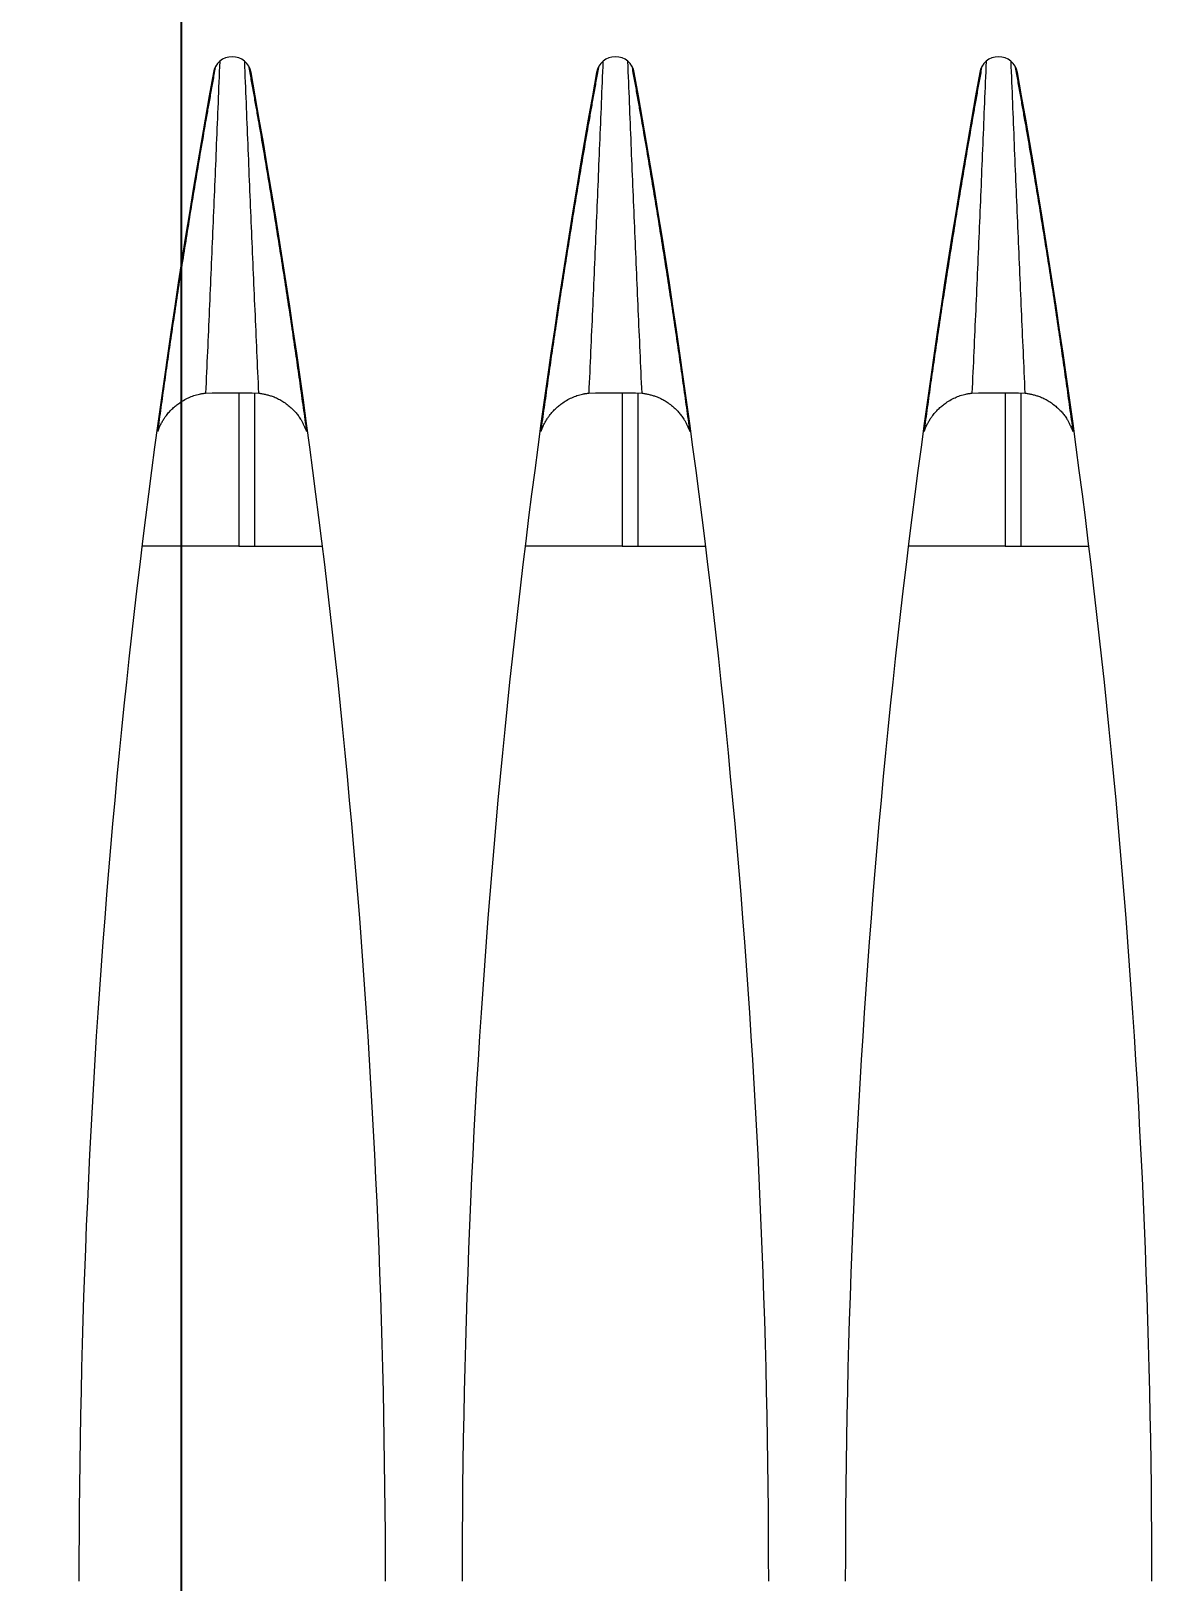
# Model space of a CAD drawing. Header units: metres. Extents: x -101133.8 to -101066.7, y -24899.3 to -24824.7.
# Drawn here: x -101102.47553 to -101102.44578, y -24841.15524 to -24841.11481 of the extents above; entities that cross this region are included whole.
import ezdxf

# ---------------------------------------------------------------- set-up
doc = ezdxf.new("R2010")
doc.units = ezdxf.units.M
doc.header["$LTSCALE"] = 0.2
doc.header["$PDSIZE"] = -5
doc.layers.add('CMT-COTATION DIVERS', color=1, linetype='Continuous')
doc.layers.add('CMT-CVC-MATERIEL', color=30, linetype='Continuous')
doc.styles.get("Standard").update_dxf_attribs({"font": 'arial.ttf'})
doc.dimstyles.get("Standard").update_dxf_attribs({"dimtxt": 0.18, "dimasz": 0.18, "dimexe": 0.18, "dimexo": 0.0625, "dimgap": 0.09, "dimtad": 0, "dimtih": 1, "dimtoh": 1, "dimdec": 4, "dimzin": 0, "dimdsep": 46, "dimtxsty": 'Standard', "dimcen": 0.09, "dimadec": 0, "dimazin": 0, "dimtfac": 1, "dimtdec": 4, "dimtofl": 0, "dimtmove": 0, "dimatfit": 3, "dimfxl": 1, "dimtolj": 1, "dimtzin": 0, "dimarcsym": 0})

# ---------------------------------------------------------------- blocks, each defined once
blk = doc.blocks.new('Cassette 600x600')
at = {"linetype": 'Continuous', "lineweight": 13}
for p, q in [((-20116.73, 242.832), (-20116.73, 245.361)), ((-20112.23, 244.73), (-20112.23, 244.764)), ((-20112.74, 243.7), (-20112.73, 243.527)), ((-20105.73, 243.702), (-20105.73, 243.736)), ((-20112.73, 242.832), (-20116.73, 242.832)), ((-20116.73, 242.832), (-20116.73, 242.421)), ((-20116.73, 242.421), (-20116.73, 240.649)), ((-20112.733, 242.421), (-20116.73, 242.421)), ((-20112.73, 242.483), (-20112.74, 242.31)), ((-20105.73, 242.274), (-20105.73, 242.308)), ((-20112.23, 241.246), (-20112.23, 241.28)), ((-20116.73, 232.832), (-20116.73, 235.361)), ((-20112.23, 234.73), (-20112.23, 234.764)), ((-20105.73, 233.702), (-20105.73, 233.736)), ((-20112.74, 233.7), (-20112.73, 233.527)), ((-20112.73, 232.832), (-20116.73, 232.832)), ((-20116.73, 232.832), (-20116.73, 232.421)), ((-20116.73, 232.421), (-20116.73, 230.649)), ((-20112.733, 232.421), (-20116.73, 232.421)), ((-20112.73, 232.483), (-20112.74, 232.31)), ((-20105.73, 232.274), (-20105.73, 232.308)), ((-20112.23, 231.246), (-20112.23, 231.28)), ((-20116.73, 222.832), (-20116.73, 225.361)), ((-20112.23, 224.73), (-20112.23, 224.764)), ((-20112.74, 223.7), (-20112.73, 223.527)), ((-20106.73, 223.87), (-20106.73, 223.907)), ((-20105.73, 223.702), (-20105.73, 223.736)), ((-20112.73, 222.832), (-20116.73, 222.832)), ((-20116.73, 222.832), (-20116.73, 222.421)), ((-20116.73, 222.421), (-20116.73, 220.649)), ((-20112.733, 222.421), (-20116.73, 222.421)), ((-20112.73, 222.483), (-20112.74, 222.31)), ((-20106.73, 222.103), (-20106.73, 222.14)), ((-20105.73, 222.274), (-20105.73, 222.308)), ((-20112.23, 221.246), (-20112.23, 221.28))]:
    blk.add_line(p, q, dxfattribs=at)
for centre, radius, start, end in [((-20143.73, 24.505), 222.5, 79.81251, 90), ((-20104.465, 243.005), 0.5, 280.1875, 79.8125), ((-20143.73, 461.505), 222.5, 270, 280.18749), ((-20143.73, 14.505), 222.5, 79.81251, 90), ((-20104.465, 233.005), 0.5, 280.1875, 79.8125), ((-20143.73, 451.505), 222.5, 270, 280.18749), ((-20143.73, 4.505), 222.5, 79.81251, 90), ((-20104.465, 223.005), 0.5, 280.1875, 79.8125), ((-20143.73, 441.505), 222.5, 270, 280.18749)]:
    blk.add_arc(centre, radius, start, end, dxfattribs=at)
for points, knots in [([(-20113.74, 244.945), (-20113.531, 244.916), (-20113.322, 244.887), (-20113.113, 244.857), (-20112.904, 244.828), (-20112.695, 244.799), (-20112.485, 244.769), (-20112.275, 244.739), (-20112.064, 244.709), (-20111.858, 244.679), (-20111.652, 244.65), (-20111.452, 244.621), (-20111.231, 244.588), (-20111.009, 244.555), (-20110.766, 244.519), (-20110.529, 244.483), (-20110.292, 244.447), (-20110.06, 244.412), (-20109.828, 244.376), (-20109.595, 244.34), (-20109.361, 244.303), (-20109.127, 244.266), (-20108.893, 244.229), (-20108.659, 244.192), (-20108.426, 244.154), (-20108.193, 244.117), (-20107.96, 244.079), (-20107.726, 244.04), (-20107.492, 244.002), (-20107.256, 243.963), (-20107.026, 243.924), (-20106.796, 243.886), (-20106.571, 243.848), (-20106.326, 243.806), (-20106.081, 243.764), (-20105.816, 243.718), (-20105.627, 243.685), (-20105.483, 243.66), (-20105.383, 243.642), (-20105.271, 243.622), (-20105.16, 243.602), (-20105.036, 243.581), (-20104.916, 243.559), (-20104.795, 243.538), (-20104.678, 243.517), (-20104.56, 243.496), (-20104.442, 243.475), (-20104.323, 243.453), (-20104.205, 243.432)], [0, 0, 0, 0, 1, 1, 1, 2, 2, 2, 3, 3, 3, 4, 4, 4, 5, 5, 5, 6, 6, 6, 7, 7, 7, 8, 8, 8, 9, 9, 9, 10, 10, 10, 11, 11, 11, 12, 12, 12, 13, 13, 13, 14, 14, 14, 15, 15, 15, 16, 16, 16, 16]), ([(-20113.74, 244.945), (-20113.732, 244.942), (-20113.724, 244.939), (-20113.717, 244.936), (-20113.709, 244.934), (-20113.701, 244.931), (-20113.693, 244.928), (-20113.685, 244.925), (-20113.677, 244.921), (-20113.669, 244.918), (-20113.662, 244.916), (-20113.655, 244.913), (-20113.646, 244.909), (-20113.623, 244.9), (-20113.589, 244.884), (-20113.558, 244.869), (-20113.528, 244.854), (-20113.502, 244.84), (-20113.475, 244.824), (-20113.448, 244.808), (-20113.421, 244.791), (-20113.397, 244.775), (-20113.372, 244.759), (-20113.351, 244.744), (-20113.322, 244.722), (-20113.294, 244.7), (-20113.258, 244.67), (-20113.226, 244.642), (-20113.194, 244.614), (-20113.167, 244.586), (-20113.139, 244.557), (-20113.112, 244.528), (-20113.085, 244.497), (-20113.061, 244.468), (-20113.038, 244.439), (-20113.018, 244.412), (-20112.992, 244.375), (-20112.967, 244.338), (-20112.937, 244.29), (-20112.911, 244.244), (-20112.886, 244.197), (-20112.865, 244.153), (-20112.846, 244.109), (-20112.827, 244.064), (-20112.811, 244.02), (-20112.796, 243.971), (-20112.781, 243.922), (-20112.768, 243.868), (-20112.761, 243.833), (-20112.759, 243.82), (-20112.757, 243.81), (-20112.755, 243.799), (-20112.753, 243.789), (-20112.751, 243.777), (-20112.75, 243.766), (-20112.748, 243.755), (-20112.746, 243.744), (-20112.745, 243.733), (-20112.743, 243.722), (-20112.741, 243.711), (-20112.74, 243.7)], [0, 0, 0, 0, 1, 1, 1, 2, 2, 2, 3, 3, 3, 4, 4, 4, 5, 5, 5, 6, 6, 6, 7, 7, 7, 8, 8, 8, 9, 9, 9, 10, 10, 10, 11, 11, 11, 12, 12, 12, 13, 13, 13, 14, 14, 14, 15, 15, 15, 16, 16, 16, 17, 17, 17, 18, 18, 18, 19, 19, 19, 20, 20, 20, 20]), ([(-20104.086, 243.331), (-20104.446, 243.346), (-20104.806, 243.36), (-20105.166, 243.375), (-20105.527, 243.39), (-20105.887, 243.404), (-20106.247, 243.419), (-20106.608, 243.434), (-20106.968, 243.449), (-20107.328, 243.464), (-20107.688, 243.479), (-20108.049, 243.494), (-20108.409, 243.509), (-20108.77, 243.524), (-20109.131, 243.54), (-20109.492, 243.556), (-20109.853, 243.571), (-20110.213, 243.587), (-20110.574, 243.603), (-20110.935, 243.619), (-20111.296, 243.635), (-20111.657, 243.651), (-20112.018, 243.668), (-20112.379, 243.684), (-20112.74, 243.7)], [0, 0, 0, 0, 1, 1, 1, 2, 2, 2, 3, 3, 3, 4, 4, 4, 5, 5, 5, 6, 6, 6, 7, 7, 7, 8, 8, 8, 8]), ([(-20112.73, 243.527), (-20112.73, 243.507), (-20112.73, 243.487), (-20112.73, 243.466), (-20112.73, 243.446), (-20112.73, 243.425), (-20112.73, 243.404), (-20112.73, 243.383), (-20112.73, 243.363), (-20112.73, 243.341), (-20112.73, 243.32), (-20112.73, 243.299), (-20112.73, 243.277), (-20112.73, 243.255), (-20112.73, 243.233), (-20112.73, 243.211), (-20112.73, 243.189), (-20112.73, 243.166), (-20112.73, 243.143), (-20112.73, 243.121), (-20112.73, 243.098), (-20112.73, 243.075), (-20112.73, 243.052), (-20112.73, 243.029), (-20112.73, 243.006), (-20112.73, 242.983), (-20112.73, 242.96), (-20112.73, 242.937), (-20112.73, 242.914), (-20112.73, 242.891), (-20112.73, 242.868), (-20112.73, 242.845), (-20112.73, 242.823), (-20112.73, 242.8), (-20112.73, 242.778), (-20112.73, 242.756), (-20112.73, 242.734), (-20112.73, 242.712), (-20112.73, 242.691), (-20112.73, 242.67), (-20112.73, 242.648), (-20112.73, 242.627), (-20112.73, 242.607), (-20112.73, 242.586), (-20112.73, 242.565), (-20112.73, 242.544), (-20112.73, 242.524), (-20112.73, 242.503), (-20112.73, 242.483)], [0, 0, 0, 0, 1, 1, 1, 2, 2, 2, 3, 3, 3, 4, 4, 4, 5, 5, 5, 6, 6, 6, 7, 7, 7, 8, 8, 8, 9, 9, 9, 10, 10, 10, 11, 11, 11, 12, 12, 12, 13, 13, 13, 14, 14, 14, 15, 15, 15, 16, 16, 16, 16]), ([(-20112.74, 242.31), (-20112.379, 242.327), (-20112.018, 242.343), (-20111.657, 242.359), (-20111.296, 242.375), (-20110.935, 242.391), (-20110.574, 242.407), (-20110.213, 242.423), (-20109.853, 242.439), (-20109.492, 242.454), (-20109.131, 242.47), (-20108.77, 242.486), (-20108.409, 242.501), (-20108.049, 242.516), (-20107.688, 242.532), (-20107.328, 242.547), (-20106.968, 242.562), (-20106.608, 242.577), (-20106.247, 242.591), (-20105.887, 242.606), (-20105.527, 242.621), (-20105.166, 242.635), (-20104.806, 242.65), (-20104.446, 242.664), (-20104.086, 242.679)], [0, 0, 0, 0, 1, 1, 1, 2, 2, 2, 3, 3, 3, 4, 4, 4, 5, 5, 5, 6, 6, 6, 7, 7, 7, 8, 8, 8, 8]), ([(-20104.205, 242.578), (-20104.323, 242.557), (-20104.442, 242.536), (-20104.56, 242.515), (-20104.678, 242.493), (-20104.795, 242.473), (-20104.916, 242.451), (-20105.036, 242.43), (-20105.16, 242.408), (-20105.271, 242.388), (-20105.383, 242.368), (-20105.483, 242.351), (-20105.627, 242.325), (-20105.816, 242.292), (-20106.081, 242.246), (-20106.326, 242.204), (-20106.571, 242.163), (-20106.796, 242.125), (-20107.026, 242.086), (-20107.256, 242.048), (-20107.492, 242.008), (-20107.726, 241.97), (-20107.96, 241.931), (-20108.193, 241.894), (-20108.426, 241.856), (-20108.659, 241.818), (-20108.893, 241.781), (-20109.127, 241.744), (-20109.361, 241.707), (-20109.595, 241.67), (-20109.828, 241.634), (-20110.06, 241.598), (-20110.292, 241.563), (-20110.529, 241.527), (-20110.766, 241.491), (-20111.009, 241.455), (-20111.231, 241.422), (-20111.452, 241.39), (-20111.652, 241.361), (-20111.858, 241.331), (-20112.064, 241.301), (-20112.275, 241.271), (-20112.485, 241.241), (-20112.695, 241.212), (-20112.904, 241.182), (-20113.113, 241.153), (-20113.322, 241.124), (-20113.531, 241.094), (-20113.74, 241.065)], [0, 0, 0, 0, 1, 1, 1, 2, 2, 2, 3, 3, 3, 4, 4, 4, 5, 5, 5, 6, 6, 6, 7, 7, 7, 8, 8, 8, 9, 9, 9, 10, 10, 10, 11, 11, 11, 12, 12, 12, 13, 13, 13, 14, 14, 14, 15, 15, 15, 16, 16, 16, 16]), ([(-20112.74, 242.31), (-20112.746, 242.279), (-20112.752, 242.248), (-20112.758, 242.217), (-20112.764, 242.186), (-20112.77, 242.155), (-20112.778, 242.124), (-20112.785, 242.093), (-20112.793, 242.061), (-20112.802, 242.031), (-20112.81, 242.001), (-20112.819, 241.974), (-20112.832, 241.939), (-20112.845, 241.904), (-20112.862, 241.862), (-20112.882, 241.823), (-20112.901, 241.783), (-20112.921, 241.746), (-20112.944, 241.709), (-20112.966, 241.672), (-20112.991, 241.635), (-20113.019, 241.598), (-20113.047, 241.56), (-20113.079, 241.521), (-20113.106, 241.49), (-20113.132, 241.459), (-20113.154, 241.437), (-20113.178, 241.412), (-20113.202, 241.388), (-20113.23, 241.363), (-20113.257, 241.339), (-20113.285, 241.315), (-20113.313, 241.293), (-20113.344, 241.27), (-20113.376, 241.248), (-20113.411, 241.225), (-20113.439, 241.208), (-20113.467, 241.192), (-20113.487, 241.181), (-20113.511, 241.169), (-20113.534, 241.157), (-20113.56, 241.145), (-20113.585, 241.133), (-20113.611, 241.121), (-20113.637, 241.11), (-20113.662, 241.098), (-20113.688, 241.087), (-20113.714, 241.076), (-20113.74, 241.065)], [0, 0, 0, 0, 1, 1, 1, 2, 2, 2, 3, 3, 3, 4, 4, 4, 5, 5, 5, 6, 6, 6, 7, 7, 7, 8, 8, 8, 9, 9, 9, 10, 10, 10, 11, 11, 11, 12, 12, 12, 13, 13, 13, 14, 14, 14, 15, 15, 15, 16, 16, 16, 16]), ([(-20113.74, 234.945), (-20113.732, 234.942), (-20113.724, 234.939), (-20113.717, 234.936), (-20113.709, 234.934), (-20113.701, 234.931), (-20113.693, 234.928), (-20113.685, 234.925), (-20113.677, 234.921), (-20113.669, 234.918), (-20113.662, 234.916), (-20113.655, 234.913), (-20113.646, 234.909), (-20113.623, 234.9), (-20113.589, 234.884), (-20113.558, 234.869), (-20113.528, 234.854), (-20113.502, 234.84), (-20113.475, 234.824), (-20113.448, 234.808), (-20113.421, 234.791), (-20113.397, 234.775), (-20113.372, 234.759), (-20113.351, 234.744), (-20113.322, 234.722), (-20113.294, 234.7), (-20113.258, 234.67), (-20113.226, 234.642), (-20113.194, 234.614), (-20113.167, 234.586), (-20113.139, 234.557), (-20113.112, 234.528), (-20113.085, 234.497), (-20113.061, 234.468), (-20113.038, 234.439), (-20113.018, 234.412), (-20112.992, 234.375), (-20112.967, 234.338), (-20112.937, 234.29), (-20112.911, 234.244), (-20112.886, 234.197), (-20112.865, 234.153), (-20112.846, 234.109), (-20112.827, 234.064), (-20112.811, 234.02), (-20112.796, 233.971), (-20112.781, 233.922), (-20112.768, 233.868), (-20112.761, 233.833), (-20112.759, 233.82), (-20112.757, 233.81), (-20112.755, 233.799), (-20112.753, 233.789), (-20112.751, 233.777), (-20112.75, 233.766), (-20112.748, 233.755), (-20112.746, 233.744), (-20112.745, 233.733), (-20112.743, 233.722), (-20112.741, 233.711), (-20112.74, 233.7)], [0, 0, 0, 0, 1, 1, 1, 2, 2, 2, 3, 3, 3, 4, 4, 4, 5, 5, 5, 6, 6, 6, 7, 7, 7, 8, 8, 8, 9, 9, 9, 10, 10, 10, 11, 11, 11, 12, 12, 12, 13, 13, 13, 14, 14, 14, 15, 15, 15, 16, 16, 16, 17, 17, 17, 18, 18, 18, 19, 19, 19, 20, 20, 20, 20]), ([(-20113.74, 234.945), (-20113.531, 234.916), (-20113.322, 234.887), (-20113.113, 234.857), (-20112.904, 234.828), (-20112.695, 234.799), (-20112.485, 234.769), (-20112.275, 234.739), (-20112.064, 234.709), (-20111.858, 234.679), (-20111.652, 234.65), (-20111.452, 234.621), (-20111.231, 234.588), (-20111.009, 234.555), (-20110.766, 234.519), (-20110.529, 234.483), (-20110.292, 234.447), (-20110.06, 234.412), (-20109.828, 234.376), (-20109.595, 234.34), (-20109.361, 234.303), (-20109.127, 234.266), (-20108.893, 234.229), (-20108.659, 234.192), (-20108.426, 234.154), (-20108.193, 234.117), (-20107.96, 234.079), (-20107.726, 234.04), (-20107.492, 234.002), (-20107.256, 233.963), (-20107.026, 233.924), (-20106.796, 233.886), (-20106.571, 233.848), (-20106.326, 233.806), (-20106.081, 233.764), (-20105.816, 233.718), (-20105.627, 233.685), (-20105.483, 233.66), (-20105.383, 233.642), (-20105.271, 233.622), (-20105.16, 233.602), (-20105.036, 233.581), (-20104.916, 233.559), (-20104.795, 233.538), (-20104.678, 233.517), (-20104.56, 233.496), (-20104.442, 233.475), (-20104.323, 233.453), (-20104.205, 233.432)], [0, 0, 0, 0, 1, 1, 1, 2, 2, 2, 3, 3, 3, 4, 4, 4, 5, 5, 5, 6, 6, 6, 7, 7, 7, 8, 8, 8, 9, 9, 9, 10, 10, 10, 11, 11, 11, 12, 12, 12, 13, 13, 13, 14, 14, 14, 15, 15, 15, 16, 16, 16, 16]), ([(-20104.086, 233.331), (-20104.446, 233.346), (-20104.806, 233.36), (-20105.166, 233.375), (-20105.527, 233.39), (-20105.887, 233.404), (-20106.247, 233.419), (-20106.608, 233.434), (-20106.968, 233.449), (-20107.328, 233.464), (-20107.688, 233.479), (-20108.049, 233.494), (-20108.409, 233.509), (-20108.77, 233.524), (-20109.131, 233.54), (-20109.492, 233.556), (-20109.853, 233.571), (-20110.213, 233.587), (-20110.574, 233.603), (-20110.935, 233.619), (-20111.296, 233.635), (-20111.657, 233.651), (-20112.018, 233.668), (-20112.379, 233.684), (-20112.74, 233.7)], [0, 0, 0, 0, 1, 1, 1, 2, 2, 2, 3, 3, 3, 4, 4, 4, 5, 5, 5, 6, 6, 6, 7, 7, 7, 8, 8, 8, 8]), ([(-20112.73, 233.527), (-20112.73, 233.507), (-20112.73, 233.487), (-20112.73, 233.466), (-20112.73, 233.446), (-20112.73, 233.425), (-20112.73, 233.404), (-20112.73, 233.383), (-20112.73, 233.363), (-20112.73, 233.341), (-20112.73, 233.32), (-20112.73, 233.299), (-20112.73, 233.277), (-20112.73, 233.255), (-20112.73, 233.233), (-20112.73, 233.211), (-20112.73, 233.189), (-20112.73, 233.166), (-20112.73, 233.143), (-20112.73, 233.121), (-20112.73, 233.098), (-20112.73, 233.075), (-20112.73, 233.052), (-20112.73, 233.029), (-20112.73, 233.006), (-20112.73, 232.983), (-20112.73, 232.96), (-20112.73, 232.937), (-20112.73, 232.914), (-20112.73, 232.891), (-20112.73, 232.868), (-20112.73, 232.845), (-20112.73, 232.823), (-20112.73, 232.8), (-20112.73, 232.778), (-20112.73, 232.756), (-20112.73, 232.734), (-20112.73, 232.712), (-20112.73, 232.691), (-20112.73, 232.67), (-20112.73, 232.648), (-20112.73, 232.627), (-20112.73, 232.607), (-20112.73, 232.586), (-20112.73, 232.565), (-20112.73, 232.544), (-20112.73, 232.524), (-20112.73, 232.503), (-20112.73, 232.483)], [0, 0, 0, 0, 1, 1, 1, 2, 2, 2, 3, 3, 3, 4, 4, 4, 5, 5, 5, 6, 6, 6, 7, 7, 7, 8, 8, 8, 9, 9, 9, 10, 10, 10, 11, 11, 11, 12, 12, 12, 13, 13, 13, 14, 14, 14, 15, 15, 15, 16, 16, 16, 16]), ([(-20104.205, 232.578), (-20104.323, 232.557), (-20104.442, 232.536), (-20104.56, 232.515), (-20104.678, 232.493), (-20104.795, 232.473), (-20104.916, 232.451), (-20105.036, 232.43), (-20105.16, 232.408), (-20105.271, 232.388), (-20105.383, 232.368), (-20105.483, 232.351), (-20105.627, 232.325), (-20105.816, 232.292), (-20106.081, 232.246), (-20106.326, 232.204), (-20106.571, 232.163), (-20106.796, 232.125), (-20107.026, 232.086), (-20107.256, 232.048), (-20107.492, 232.008), (-20107.726, 231.97), (-20107.96, 231.931), (-20108.193, 231.894), (-20108.426, 231.856), (-20108.659, 231.818), (-20108.893, 231.781), (-20109.127, 231.744), (-20109.361, 231.707), (-20109.595, 231.67), (-20109.828, 231.634), (-20110.06, 231.598), (-20110.292, 231.563), (-20110.529, 231.527), (-20110.766, 231.491), (-20111.009, 231.455), (-20111.231, 231.422), (-20111.452, 231.39), (-20111.652, 231.361), (-20111.858, 231.331), (-20112.064, 231.301), (-20112.275, 231.271), (-20112.485, 231.241), (-20112.695, 231.212), (-20112.904, 231.182), (-20113.113, 231.153), (-20113.322, 231.124), (-20113.531, 231.094), (-20113.74, 231.065)], [0, 0, 0, 0, 1, 1, 1, 2, 2, 2, 3, 3, 3, 4, 4, 4, 5, 5, 5, 6, 6, 6, 7, 7, 7, 8, 8, 8, 9, 9, 9, 10, 10, 10, 11, 11, 11, 12, 12, 12, 13, 13, 13, 14, 14, 14, 15, 15, 15, 16, 16, 16, 16]), ([(-20112.74, 232.31), (-20112.379, 232.327), (-20112.018, 232.343), (-20111.657, 232.359), (-20111.296, 232.375), (-20110.935, 232.391), (-20110.574, 232.407), (-20110.213, 232.423), (-20109.853, 232.439), (-20109.492, 232.454), (-20109.131, 232.47), (-20108.77, 232.486), (-20108.409, 232.501), (-20108.049, 232.516), (-20107.688, 232.532), (-20107.328, 232.547), (-20106.968, 232.562), (-20106.608, 232.577), (-20106.247, 232.591), (-20105.887, 232.606), (-20105.527, 232.621), (-20105.166, 232.635), (-20104.806, 232.65), (-20104.446, 232.664), (-20104.086, 232.679)], [0, 0, 0, 0, 1, 1, 1, 2, 2, 2, 3, 3, 3, 4, 4, 4, 5, 5, 5, 6, 6, 6, 7, 7, 7, 8, 8, 8, 8]), ([(-20112.74, 232.31), (-20112.746, 232.279), (-20112.752, 232.248), (-20112.758, 232.217), (-20112.764, 232.186), (-20112.77, 232.155), (-20112.778, 232.124), (-20112.785, 232.093), (-20112.793, 232.061), (-20112.802, 232.031), (-20112.81, 232.001), (-20112.819, 231.974), (-20112.832, 231.939), (-20112.845, 231.904), (-20112.862, 231.862), (-20112.882, 231.823), (-20112.901, 231.783), (-20112.921, 231.746), (-20112.944, 231.709), (-20112.966, 231.672), (-20112.991, 231.635), (-20113.019, 231.598), (-20113.047, 231.56), (-20113.079, 231.521), (-20113.106, 231.49), (-20113.132, 231.459), (-20113.154, 231.437), (-20113.178, 231.412), (-20113.202, 231.388), (-20113.23, 231.363), (-20113.257, 231.339), (-20113.285, 231.315), (-20113.313, 231.293), (-20113.344, 231.27), (-20113.376, 231.248), (-20113.411, 231.225), (-20113.439, 231.208), (-20113.467, 231.192), (-20113.487, 231.181), (-20113.511, 231.169), (-20113.534, 231.157), (-20113.56, 231.145), (-20113.585, 231.133), (-20113.611, 231.121), (-20113.637, 231.11), (-20113.662, 231.098), (-20113.688, 231.087), (-20113.714, 231.076), (-20113.74, 231.065)], [0, 0, 0, 0, 1, 1, 1, 2, 2, 2, 3, 3, 3, 4, 4, 4, 5, 5, 5, 6, 6, 6, 7, 7, 7, 8, 8, 8, 9, 9, 9, 10, 10, 10, 11, 11, 11, 12, 12, 12, 13, 13, 13, 14, 14, 14, 15, 15, 15, 16, 16, 16, 16]), ([(-20113.74, 224.945), (-20113.732, 224.942), (-20113.724, 224.939), (-20113.717, 224.936), (-20113.709, 224.934), (-20113.701, 224.931), (-20113.693, 224.928), (-20113.685, 224.925), (-20113.677, 224.921), (-20113.669, 224.918), (-20113.662, 224.916), (-20113.655, 224.913), (-20113.646, 224.909), (-20113.623, 224.9), (-20113.589, 224.884), (-20113.558, 224.869), (-20113.528, 224.854), (-20113.502, 224.84), (-20113.475, 224.824), (-20113.448, 224.808), (-20113.421, 224.791), (-20113.397, 224.775), (-20113.372, 224.759), (-20113.351, 224.744), (-20113.322, 224.722), (-20113.294, 224.7), (-20113.258, 224.67), (-20113.226, 224.642), (-20113.194, 224.614), (-20113.167, 224.586), (-20113.139, 224.557), (-20113.112, 224.528), (-20113.085, 224.497), (-20113.061, 224.468), (-20113.038, 224.439), (-20113.018, 224.412), (-20112.992, 224.375), (-20112.967, 224.338), (-20112.937, 224.29), (-20112.911, 224.244), (-20112.886, 224.197), (-20112.865, 224.153), (-20112.846, 224.109), (-20112.827, 224.064), (-20112.811, 224.02), (-20112.796, 223.971), (-20112.781, 223.922), (-20112.768, 223.868), (-20112.761, 223.833), (-20112.759, 223.82), (-20112.757, 223.81), (-20112.755, 223.799), (-20112.753, 223.789), (-20112.751, 223.777), (-20112.75, 223.766), (-20112.748, 223.755), (-20112.746, 223.744), (-20112.745, 223.733), (-20112.743, 223.722), (-20112.741, 223.711), (-20112.74, 223.7)], [0, 0, 0, 0, 1, 1, 1, 2, 2, 2, 3, 3, 3, 4, 4, 4, 5, 5, 5, 6, 6, 6, 7, 7, 7, 8, 8, 8, 9, 9, 9, 10, 10, 10, 11, 11, 11, 12, 12, 12, 13, 13, 13, 14, 14, 14, 15, 15, 15, 16, 16, 16, 17, 17, 17, 18, 18, 18, 19, 19, 19, 20, 20, 20, 20]), ([(-20113.74, 224.945), (-20113.531, 224.916), (-20113.322, 224.887), (-20113.113, 224.857), (-20112.904, 224.828), (-20112.695, 224.799), (-20112.485, 224.769), (-20112.275, 224.739), (-20112.064, 224.709), (-20111.858, 224.679), (-20111.652, 224.65), (-20111.452, 224.621), (-20111.231, 224.588), (-20111.009, 224.555), (-20110.766, 224.519), (-20110.529, 224.483), (-20110.292, 224.447), (-20110.06, 224.412), (-20109.828, 224.376), (-20109.595, 224.34), (-20109.361, 224.303), (-20109.127, 224.266), (-20108.893, 224.229), (-20108.659, 224.192), (-20108.426, 224.154), (-20108.193, 224.117), (-20107.96, 224.079), (-20107.726, 224.04), (-20107.492, 224.002), (-20107.256, 223.963), (-20107.026, 223.924), (-20106.796, 223.886), (-20106.571, 223.848), (-20106.326, 223.806), (-20106.081, 223.764), (-20105.816, 223.718), (-20105.627, 223.685), (-20105.483, 223.66), (-20105.383, 223.642), (-20105.271, 223.622), (-20105.16, 223.602), (-20105.036, 223.581), (-20104.916, 223.559), (-20104.795, 223.538), (-20104.678, 223.517), (-20104.56, 223.496), (-20104.442, 223.475), (-20104.323, 223.453), (-20104.205, 223.432)], [0, 0, 0, 0, 1, 1, 1, 2, 2, 2, 3, 3, 3, 4, 4, 4, 5, 5, 5, 6, 6, 6, 7, 7, 7, 8, 8, 8, 9, 9, 9, 10, 10, 10, 11, 11, 11, 12, 12, 12, 13, 13, 13, 14, 14, 14, 15, 15, 15, 16, 16, 16, 16]), ([(-20104.086, 223.331), (-20104.446, 223.346), (-20104.806, 223.36), (-20105.166, 223.375), (-20105.527, 223.39), (-20105.887, 223.404), (-20106.247, 223.419), (-20106.608, 223.434), (-20106.968, 223.449), (-20107.328, 223.464), (-20107.688, 223.479), (-20108.049, 223.494), (-20108.409, 223.509), (-20108.77, 223.524), (-20109.131, 223.54), (-20109.492, 223.556), (-20109.853, 223.571), (-20110.213, 223.587), (-20110.574, 223.603), (-20110.935, 223.619), (-20111.296, 223.635), (-20111.657, 223.651), (-20112.018, 223.668), (-20112.379, 223.684), (-20112.74, 223.7)], [0, 0, 0, 0, 1, 1, 1, 2, 2, 2, 3, 3, 3, 4, 4, 4, 5, 5, 5, 6, 6, 6, 7, 7, 7, 8, 8, 8, 8]), ([(-20112.73, 223.527), (-20112.73, 223.507), (-20112.73, 223.487), (-20112.73, 223.466), (-20112.73, 223.446), (-20112.73, 223.425), (-20112.73, 223.404), (-20112.73, 223.383), (-20112.73, 223.363), (-20112.73, 223.341), (-20112.73, 223.32), (-20112.73, 223.299), (-20112.73, 223.277), (-20112.73, 223.255), (-20112.73, 223.233), (-20112.73, 223.211), (-20112.73, 223.189), (-20112.73, 223.166), (-20112.73, 223.143), (-20112.73, 223.121), (-20112.73, 223.098), (-20112.73, 223.075), (-20112.73, 223.052), (-20112.73, 223.029), (-20112.73, 223.006), (-20112.73, 222.983), (-20112.73, 222.96), (-20112.73, 222.937), (-20112.73, 222.914), (-20112.73, 222.891), (-20112.73, 222.868), (-20112.73, 222.845), (-20112.73, 222.823), (-20112.73, 222.8), (-20112.73, 222.778), (-20112.73, 222.756), (-20112.73, 222.734), (-20112.73, 222.712), (-20112.73, 222.691), (-20112.73, 222.67), (-20112.73, 222.648), (-20112.73, 222.627), (-20112.73, 222.607), (-20112.73, 222.586), (-20112.73, 222.565), (-20112.73, 222.544), (-20112.73, 222.524), (-20112.73, 222.503), (-20112.73, 222.483)], [0, 0, 0, 0, 1, 1, 1, 2, 2, 2, 3, 3, 3, 4, 4, 4, 5, 5, 5, 6, 6, 6, 7, 7, 7, 8, 8, 8, 9, 9, 9, 10, 10, 10, 11, 11, 11, 12, 12, 12, 13, 13, 13, 14, 14, 14, 15, 15, 15, 16, 16, 16, 16]), ([(-20104.205, 222.578), (-20104.323, 222.557), (-20104.442, 222.536), (-20104.56, 222.515), (-20104.678, 222.493), (-20104.795, 222.473), (-20104.916, 222.451), (-20105.036, 222.43), (-20105.16, 222.408), (-20105.271, 222.388), (-20105.383, 222.368), (-20105.483, 222.351), (-20105.627, 222.325), (-20105.816, 222.292), (-20106.081, 222.246), (-20106.326, 222.204), (-20106.571, 222.163), (-20106.796, 222.125), (-20107.026, 222.086), (-20107.256, 222.048), (-20107.492, 222.008), (-20107.726, 221.97), (-20107.96, 221.931), (-20108.193, 221.894), (-20108.426, 221.856), (-20108.659, 221.818), (-20108.893, 221.781), (-20109.127, 221.744), (-20109.361, 221.707), (-20109.595, 221.67), (-20109.828, 221.634), (-20110.06, 221.598), (-20110.292, 221.563), (-20110.529, 221.527), (-20110.766, 221.491), (-20111.009, 221.455), (-20111.231, 221.422), (-20111.452, 221.39), (-20111.652, 221.361), (-20111.858, 221.331), (-20112.064, 221.301), (-20112.275, 221.271), (-20112.485, 221.241), (-20112.695, 221.212), (-20112.904, 221.182), (-20113.113, 221.153), (-20113.322, 221.124), (-20113.531, 221.094), (-20113.74, 221.065)], [0, 0, 0, 0, 1, 1, 1, 2, 2, 2, 3, 3, 3, 4, 4, 4, 5, 5, 5, 6, 6, 6, 7, 7, 7, 8, 8, 8, 9, 9, 9, 10, 10, 10, 11, 11, 11, 12, 12, 12, 13, 13, 13, 14, 14, 14, 15, 15, 15, 16, 16, 16, 16]), ([(-20112.74, 222.31), (-20112.379, 222.327), (-20112.018, 222.343), (-20111.657, 222.359), (-20111.296, 222.375), (-20110.935, 222.391), (-20110.574, 222.407), (-20110.213, 222.423), (-20109.853, 222.439), (-20109.492, 222.454), (-20109.131, 222.47), (-20108.77, 222.486), (-20108.409, 222.501), (-20108.049, 222.516), (-20107.688, 222.532), (-20107.328, 222.547), (-20106.968, 222.562), (-20106.608, 222.577), (-20106.247, 222.591), (-20105.887, 222.606), (-20105.527, 222.621), (-20105.166, 222.635), (-20104.806, 222.65), (-20104.446, 222.664), (-20104.086, 222.679)], [0, 0, 0, 0, 1, 1, 1, 2, 2, 2, 3, 3, 3, 4, 4, 4, 5, 5, 5, 6, 6, 6, 7, 7, 7, 8, 8, 8, 8]), ([(-20112.74, 222.31), (-20112.746, 222.279), (-20112.752, 222.248), (-20112.758, 222.217), (-20112.764, 222.186), (-20112.77, 222.155), (-20112.778, 222.124), (-20112.785, 222.093), (-20112.793, 222.061), (-20112.802, 222.031), (-20112.81, 222.001), (-20112.819, 221.974), (-20112.832, 221.939), (-20112.845, 221.904), (-20112.862, 221.862), (-20112.882, 221.823), (-20112.901, 221.783), (-20112.921, 221.746), (-20112.944, 221.709), (-20112.966, 221.672), (-20112.991, 221.635), (-20113.019, 221.598), (-20113.047, 221.56), (-20113.079, 221.521), (-20113.106, 221.49), (-20113.132, 221.459), (-20113.154, 221.437), (-20113.178, 221.412), (-20113.202, 221.388), (-20113.23, 221.363), (-20113.257, 221.339), (-20113.285, 221.315), (-20113.313, 221.293), (-20113.344, 221.27), (-20113.376, 221.248), (-20113.411, 221.225), (-20113.439, 221.208), (-20113.467, 221.192), (-20113.487, 221.181), (-20113.511, 221.169), (-20113.534, 221.157), (-20113.56, 221.145), (-20113.585, 221.133), (-20113.611, 221.121), (-20113.637, 221.11), (-20113.662, 221.098), (-20113.688, 221.087), (-20113.714, 221.076), (-20113.74, 221.065)], [0, 0, 0, 0, 1, 1, 1, 2, 2, 2, 3, 3, 3, 4, 4, 4, 5, 5, 5, 6, 6, 6, 7, 7, 7, 8, 8, 8, 9, 9, 9, 10, 10, 10, 11, 11, 11, 12, 12, 12, 13, 13, 13, 14, 14, 14, 15, 15, 15, 16, 16, 16, 16])]:
    blk.add_open_spline(points, degree=3, knots=knots, dxfattribs=at)
blk = doc.blocks.new('COT-45')
at = {"color": 0}
for p, q in [((0, -1), (0, 1)), ((-1, 0), (1, 0))]:
    blk.add_line(p, q, dxfattribs=at)
at = {"color": 0, "const_width": 0.4}
blk.add_lwpolyline([(-0.4419, -0.4419), (0.4419, 0.4419)], dxfattribs=at)
blk = doc.blocks.new('*D99')
at = {"layer": 'CMT-COTATION DIVERS', "color": 0, "lineweight": -2}
for p, q in [((-101106.215952, -24842.688982), (-101106.215952, -24840.959543)), ((-101102.471599, -24841.750159), (-101102.471599, -24840.959543)), ((-101106.190952, -24841.009543), (-101102.496599, -24841.009543))]:
    blk.add_line(p, q, dxfattribs=at)
at = {"layer": 'Defpoints', "color": 0, "lineweight": 15}
for p in [(-101102.471599, -24841.009543), (-101102.471599, -24841.780159), (-101106.215952, -24842.718982)]:
    blk.add_point(p, dxfattribs=at)
at = {"layer": 'CMT-COTATION DIVERS', "color": 0, "lineweight": -2, "xscale": 0.025, "yscale": 0.025, "zscale": 0.025, "rotation": 180}
blk.add_blockref('COT-45', (-101106.215952, -24841.009543), dxfattribs=at)
at = {"layer": 'CMT-COTATION DIVERS', "color": 0, "lineweight": -2, "xscale": 0.025, "yscale": 0.025, "zscale": 0.025}
blk.add_blockref('COT-45', (-101102.471599, -24841.009543), dxfattribs=at)
at = {"layer": 'CMT-COTATION DIVERS', "color": 0, "lineweight": 15, "insert": (-101104.343776, -24840.933725), "char_height": 0.075, "attachment_point": 5}
blk.add_mtext('\\A1;374', dxfattribs=at)
blk = doc.blocks.new('*D100')
at = {"layer": 'CMT-COTATION DIVERS', "color": 0, "lineweight": -2}
for p, q in [((-101102.471599, -24841.750159), (-101102.471599, -24840.959543)), ((-101100.543309, -24841.750159), (-101100.543309, -24840.959543)), ((-101102.446599, -24841.009543), (-101100.568309, -24841.009543))]:
    blk.add_line(p, q, dxfattribs=at)
at = {"layer": 'Defpoints', "color": 0, "lineweight": 15}
for p in [(-101100.543309, -24841.009543), (-101102.471599, -24841.780159), (-101100.543309, -24841.780159)]:
    blk.add_point(p, dxfattribs=at)
at = {"layer": 'CMT-COTATION DIVERS', "color": 0, "lineweight": -2, "xscale": 0.025, "yscale": 0.025, "zscale": 0.025, "rotation": 180}
blk.add_blockref('COT-45', (-101102.471599, -24841.009543), dxfattribs=at)
at = {"layer": 'CMT-COTATION DIVERS', "color": 0, "lineweight": -2, "xscale": 0.025, "yscale": 0.025, "zscale": 0.025}
blk.add_blockref('COT-45', (-101100.543309, -24841.009543), dxfattribs=at)
at = {"layer": 'CMT-COTATION DIVERS', "color": 0, "lineweight": 15, "insert": (-101101.507454, -24840.933725), "char_height": 0.075, "attachment_point": 5}
blk.add_mtext('\\A1;193', dxfattribs=at)

msp = doc.modelspace()

# ---------------------------------------------------------------- block references
at = {"layer": 'CMT-CVC-MATERIEL', "xscale": 0.001, "yscale": 0.001, "zscale": 0.001, "rotation": 90}
msp.add_blockref('Cassette 600x600', (-101102.227275, -24821.011513), dxfattribs=at)

# ---------------------------------------------------------------- dimensions: what is measured, and where the dimension line sits
at = {"layer": 'CMT-COTATION DIVERS', "lineweight": 15}
for base, p1, p2, picture, middle in [((-101102.471599, -24841.009543), (-101106.215952, -24842.718982), (-101102.471599, -24841.780159), '*D99', (-101104.343776, -24840.933725)), ((-101100.543309, -24841.009543), (-101102.471599, -24841.780159), (-101100.543309, -24841.780159), '*D100', (-101101.507454, -24840.933725))]:
    dim = msp.add_linear_dim(base=base, p1=p1, p2=p2, dimstyle='Standard', override={"dimscale": 0.05, "dimtxt": 1.5, "dimasz": 0.5, "dimexe": 1, "dimexo": 0.6, "dimgap": 0.75, "dimtad": 1, "dimtih": 0, "dimtoh": 0, "dimdec": 0, "dimlfac": 100, "dimblk": 'COT-45', "dimcen": 0, "dimadec": 2, "dimazin": 2, "dimtdec": 2, "dimtix": 1, "dimtmove": 1, "dimfrac": 1}, dxfattribs=at)
    dim.commit()
    dim.dimension.update_dxf_attribs({"geometry": picture, "text_midpoint": middle})

doc.saveas('drawing.dxf')
